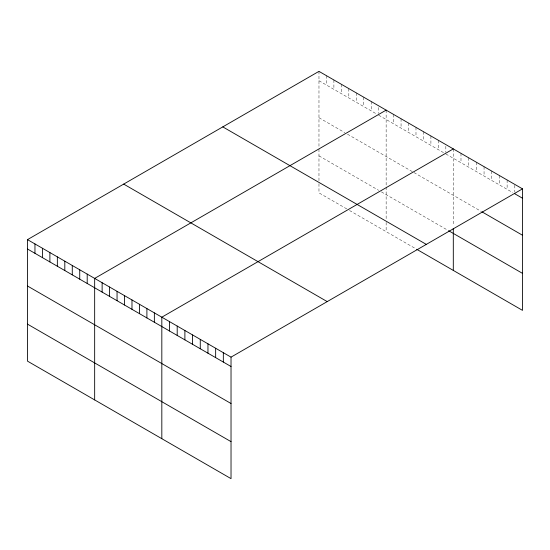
<?xml version="1.0" encoding="UTF-8"?>
<svg xmlns="http://www.w3.org/2000/svg" width="550" height="550" viewBox="0 0 550 550"><rect width="100%" height="100%" fill="white"/><g stroke="black" fill="none" stroke-linecap="round" stroke-linejoin="round"><path stroke-width="0.41" stroke-dasharray="2.75 2.06" d="M318.972 71.356L318.972 148.232M318.972 80.726L376.64 114.015M378.675 115.191L443.802 152.797M445.837 153.966L512.717 192.583M318.972 117.728L344.754 132.612M347.469 134.179L413.277 172.171M413.951 172.562L481.264 211.427M318.972 155.856L378.675 190.327M381.391 191.888L447.872 230.278M346.789 208.917L318.972 192.864L318.972 183.611M349.504 210.485L415.986 248.875M514.814 185.268L514.814 192.087M507.121 179.981L507.121 189.351M499.434 175.539L499.434 184.91M491.748 171.098L491.748 180.476M484.055 166.664L484.055 176.034M476.369 162.222L476.369 171.593M468.676 157.781L468.676 167.159M460.989 153.347L460.989 162.718M453.303 148.906L453.303 225.782M445.837 146.3L445.837 152.267M438.377 140.291L438.377 149.662M430.911 135.981L430.911 145.351M423.452 131.67L423.452 141.041M415.986 127.359L415.986 136.737M408.526 123.056L408.526 132.426M401.06 118.745L401.06 128.116M393.601 114.434L393.601 123.812M386.141 110.131L386.141 186.161M386.141 187.007L386.141 219.863M386.141 222.386L386.141 231.639M378.675 107.525L378.675 113.486M371.216 101.509L371.216 110.887M363.749 97.206L363.749 106.576M356.29 92.895L356.29 102.266M348.824 88.584L348.824 97.962M341.364 84.281L341.364 93.651M333.898 79.97L333.898 89.341M326.439 75.659L326.439 85.03M318.972 149.078L318.972 181.087"/><path stroke-width="0.82" d="M27.5 239.635L231.028 357.136L231.028 478.644L27.5 361.144L27.5 239.635L318.972 71.356L522.5 188.856L522.5 310.365L416.666 249.267M386.141 110.131L94.662 278.41L94.662 399.919M453.303 148.906L161.824 317.185L161.824 438.694M231.028 357.136L522.5 188.856M514.814 193.792L522.5 198.227M481.958 211.826L522.5 235.235M448.553 230.67L522.5 273.364M222.791 126.885L426.312 244.393M123.688 184.099L327.209 301.606M27.5 249.006L231.028 366.513M27.5 286.014L231.028 403.514M27.5 324.136L231.028 441.643M453.303 228.326L453.303 270.414M223.334 352.701L223.334 362.072M215.648 348.26L215.648 357.631M207.962 343.819L207.962 353.196M200.269 339.384L200.269 348.755M192.583 334.943L192.583 344.314M184.889 330.502L184.889 339.879M177.203 326.067L177.203 335.438M169.517 321.626L169.517 330.997M154.364 312.881L154.364 322.252M146.898 308.571L146.898 317.941M139.439 304.26L139.439 313.631M131.979 299.949L131.979 309.327M124.513 295.646L124.513 305.016M117.054 291.335L117.054 300.706M109.588 287.024L109.588 296.402M102.128 282.721L102.128 292.091M87.203 274.099L87.203 283.477M79.736 269.796L79.736 279.166M72.277 265.485L72.277 274.856M64.811 261.174L64.811 270.552M57.351 256.871L57.351 266.241M49.885 252.56L49.885 261.931M42.426 248.249L42.426 257.62M34.959 243.946L34.959 253.316"/></g></svg>
